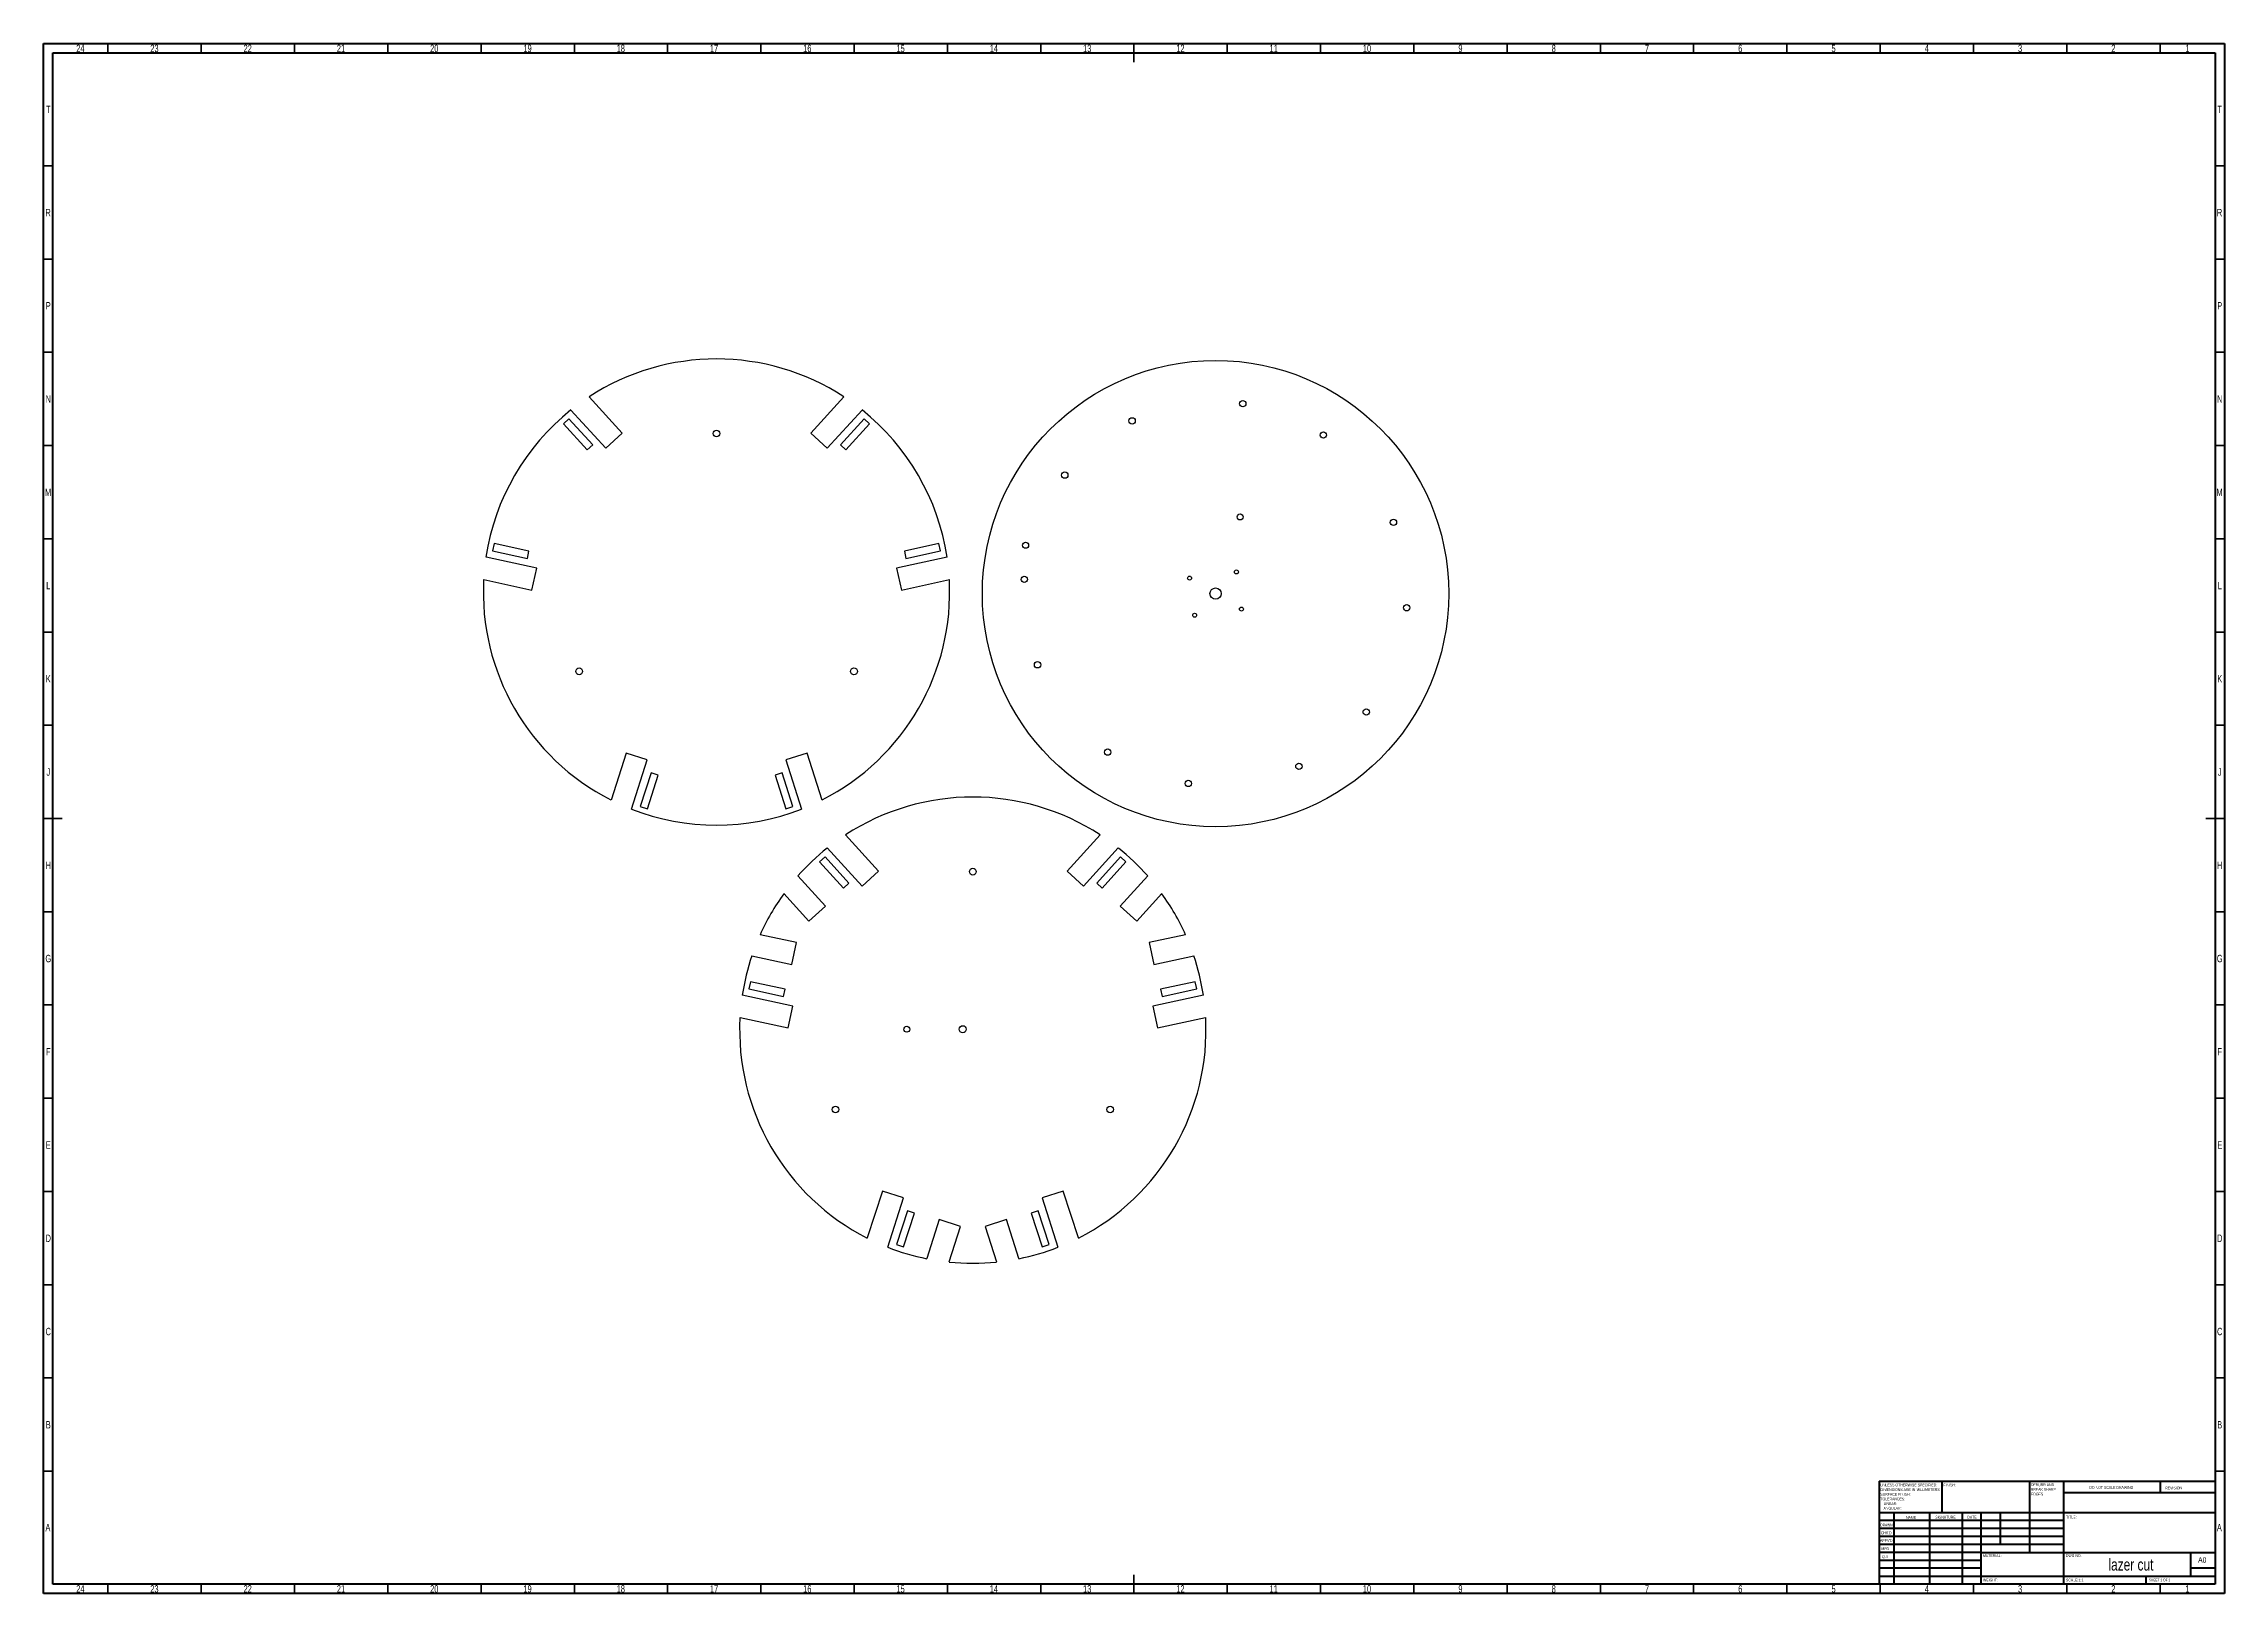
# Model space of a CAD drawing. Header units: millimetres. Extents: x 15 to 1184, y 5 to 836.
import ezdxf

# ---------------------------------------------------------------- set-up
doc = ezdxf.new("R2010")
doc.units = ezdxf.units.MM
doc.styles.add('SLDTEXTSTYLE0', font='TXT', dxfattribs={"width": 0.75})
doc.styles.add('SLDTEXTSTYLE1', font='TXT', dxfattribs={"width": 0.686449})
doc.styles.add('SLDTEXTSTYLE2', font='TXT', dxfattribs={"width": 0.6875})

# ---------------------------------------------------------------- blocks, each defined once
blk = doc.blocks.new('SW_NOTE_0')
at = {"color": 0, "linetype": 'Continuous', "lineweight": 0, "char_height": 1.5, "attachment_point": 1, "style": 'SLDTEXTSTYLE0'}
for s, insert in [('UNLESS OTHERWISE SPECIFIED:', (0, 1.9)), ('TOLERANCES:', (0, -5.6)), ('DIMENSIONS ARE IN MILLIMETERS', (0, -0.6)), ('SURFACE FINISH:', (0, -3.1)), ('ANGULAR:', (1.7, -10.6)), ('LINEAR:', (1.7, -8.1))]:
    blk.add_mtext(s, dxfattribs=dict(at, insert=insert))
blk = doc.blocks.new('SW_NOTE_0_1')
at = {"color": 0, "linetype": 'Continuous', "lineweight": 0, "char_height": 1.5, "attachment_point": 1, "style": 'SLDTEXTSTYLE0'}
for s, insert in [('DEBURR AND', (0, 1.9)), ('BREAK SHARP', (0, -0.6)), ('EDGES', (0, -3.1))]:
    blk.add_mtext(s, dxfattribs=dict(at, insert=insert))

msp = doc.modelspace()

# ---------------------------------------------------------------- linework, layer by layer
at = {"color": 7, "linetype": 'Continuous', "lineweight": 70}
for p, q in [((15, 5), (15, 836)), ((15, 836), (1184, 836)), ((20, 10), (20, 831)), ((20, 831), (1179, 831)), ((1179, 831), (1179, 10)), ((1184, 836), (1184, 5)), ((1184, 5), (15, 5)), ((1179, 10), (20, 10))]:
    msp.add_line(p, q, dxfattribs=at)
at = {"color": 7, "linetype": 'Continuous', "lineweight": 35}
for p, q in [((49.5, 831), (49.5, 836)), ((99.5, 831), (99.5, 836)), ((149.5, 831), (149.5, 836)), ((199.5, 831), (199.5, 836)), ((249.5, 831), (249.5, 836)), ((299.5, 831), (299.5, 836)), ((349.5, 831), (349.5, 836)), ((399.5, 831), (399.5, 836)), ((449.5, 831), (449.5, 836)), ((499.5, 831), (499.5, 836)), ((549.5, 831), (549.5, 836)), ((599.5, 836), (599.5, 826)), ((599.5, 831), (599.5, 836)), ((649.5, 831), (649.5, 836)), ((699.5, 831), (699.5, 836)), ((749.5, 831), (749.5, 836)), ((799.5, 831), (799.5, 836)), ((849.5, 831), (849.5, 836)), ((899.5, 831), (899.5, 836)), ((949.5, 831), (949.5, 836)), ((999.5, 831), (999.5, 836)), ((1049.5, 831), (1049.5, 836)), ((1099.5, 831), (1099.5, 836)), ((1149.5, 831), (1149.5, 836)), ((20, 770.5), (15, 770.5)), ((1179, 770.5), (1184, 770.5)), ((20, 720.5), (15, 720.5)), ((1179, 720.5), (1184, 720.5)), ((20, 670.5), (15, 670.5)), ((1179, 670.5), (1184, 670.5)), ((20, 620.5), (15, 620.5)), ((1179, 620.5), (1184, 620.5)), ((20, 570.5), (15, 570.5)), ((1179, 570.5), (1184, 570.5)), ((20, 520.5), (15, 520.5)), ((1179, 520.5), (1184, 520.5)), ((20, 470.5), (15, 470.5)), ((1179, 470.5), (1184, 470.5)), ((15, 420.5), (25, 420.5)), ((20, 420.5), (15, 420.5)), ((1184, 420.5), (1174, 420.5)), ((1179, 420.5), (1184, 420.5)), ((20, 370.5), (15, 370.5)), ((1179, 370.5), (1184, 370.5)), ((20, 320.5), (15, 320.5)), ((1179, 320.5), (1184, 320.5)), ((20, 270.5), (15, 270.5)), ((1179, 270.5), (1184, 270.5)), ((20, 220.5), (15, 220.5)), ((1179, 220.5), (1184, 220.5)), ((20, 170.5), (15, 170.5)), ((1179, 170.5), (1184, 170.5)), ((20, 120.5), (15, 120.5)), ((1179, 120.5), (1184, 120.5)), ((20, 70.5), (15, 70.5)), ((1179, 70.5), (1184, 70.5)), ((599.5, 5), (599.5, 15)), ((49.5, 10), (49.5, 5)), ((99.5, 10), (99.5, 5)), ((149.5, 10), (149.5, 5)), ((199.5, 10), (199.5, 5)), ((249.5, 10), (249.5, 5)), ((299.5, 10), (299.5, 5)), ((349.5, 10), (349.5, 5)), ((399.5, 10), (399.5, 5)), ((449.5, 10), (449.5, 5)), ((499.5, 10), (499.5, 5)), ((549.5, 10), (549.5, 5)), ((599.5, 10), (599.5, 5)), ((649.5, 10), (649.5, 5)), ((699.5, 10), (699.5, 5)), ((749.5, 10), (749.5, 5)), ((799.5, 10), (799.5, 5)), ((849.5, 10), (849.5, 5)), ((899.5, 10), (899.5, 5)), ((949.5, 10), (949.5, 5)), ((999.5, 10), (999.5, 5)), ((1049.5, 10), (1049.5, 5)), ((1099.5, 10), (1099.5, 5)), ((1149.5, 10), (1149.5, 5))]:
    msp.add_line(p, q, dxfattribs=at)
at = {"color": 7, "linetype": 'Continuous', "lineweight": 25}
for p, q in [((325.2, 627.1), (307.5, 646.6)), ((444, 646.6), (426.2, 627.1)), ((296.6, 634.8), (293.6, 632.1)), ((293.6, 632.1), (306.4, 618.1)), ((309.4, 620.8), (296.6, 634.8)), ((297.7, 639.5), (316.4, 619)), ((435.1, 619), (453.8, 639.5)), ((454.9, 634.8), (442.1, 620.8)), ((445.1, 618.1), (457.8, 632.1)), ((457.8, 632.1), (454.9, 634.8)), ((306.4, 618.1), (309.4, 620.8)), ((316.4, 619), (325.2, 627.1)), ((426.2, 627.1), (435.1, 619)), ((442.1, 620.8), (445.1, 618.1)), ((256.5, 567.9), (255.7, 564)), ((255.7, 564), (274.3, 559.9)), ((275.1, 563.8), (256.5, 567.9)), ((274.3, 559.9), (275.1, 563.8)), ((494.9, 567.9), (476.4, 563.8)), ((476.4, 563.8), (477.2, 559.9)), ((477.2, 559.9), (495.8, 564)), ((495.8, 564), (494.9, 567.9)), ((279.3, 554.7), (252.2, 560.7)), ((276.7, 543), (279.3, 554.7)), ((499.3, 560.7), (472.2, 554.7)), ((472.2, 554.7), (474.8, 543)), ((250.9, 548.6), (276.7, 543)), ((474.8, 543), (500.6, 548.6)), ((327.2, 455.6), (319.2, 430.4)), ((338.6, 451.9), (327.2, 455.6)), ((330.2, 425.5), (338.6, 451.9)), ((340.6, 445), (334.8, 426.9)), ((344.4, 443.8), (340.6, 445)), ((410.9, 445), (407.1, 443.8)), ((416.6, 426.9), (410.9, 445)), ((424.3, 455.6), (412.8, 451.9)), ((412.8, 451.9), (421.3, 425.5)), ((432.3, 430.4), (424.3, 455.6)), ((338.7, 425.7), (344.4, 443.8)), ((407.1, 443.8), (412.8, 425.7)), ((334.8, 426.9), (338.7, 425.7)), ((412.8, 425.7), (416.6, 426.9)), ((462.6, 392.3), (444.8, 411.8)), ((581.4, 411.8), (563.6, 392.3)), ((433.9, 400), (431, 397.3)), ((446.7, 385.9), (433.9, 400)), ((435.1, 404.7), (453.7, 384.2)), ((572.5, 384.2), (591.1, 404.7)), ((592.2, 400), (579.5, 385.9)), ((595.2, 397.3), (592.2, 400)), ((434.1, 373.5), (419.3, 389.7)), ((431, 397.3), (443.8, 383.2)), ((443.8, 383.2), (446.7, 385.9)), ((453.7, 384.2), (462.6, 392.3)), ((563.6, 392.3), (572.5, 384.2)), ((579.5, 385.9), (582.4, 383.2)), ((582.4, 383.2), (595.2, 397.3)), ((606.9, 389.7), (592.1, 373.5)), ((411.8, 380.2), (425.2, 365.4)), ((601, 365.4), (614.4, 380.2)), ((425.2, 365.4), (434.1, 373.5)), ((592.1, 373.5), (601, 365.4)), ((418.6, 354), (399.1, 358.2)), ((416, 342.2), (418.6, 354)), ((627.1, 358.2), (607.6, 354)), ((607.6, 354), (610.2, 342.2)), ((394.6, 346.9), (416, 342.2)), ((610.2, 342.2), (631.6, 346.9)), ((393.9, 333), (393, 329.1)), ((393, 329.1), (411.6, 325.1)), ((412.5, 329), (393.9, 333)), ((411.6, 325.1), (412.5, 329)), ((632.3, 333), (613.7, 329)), ((613.7, 329), (614.6, 325.1)), ((614.6, 325.1), (633.1, 329.1)), ((633.1, 329.1), (632.3, 333)), ((416.6, 319.9), (389.5, 325.8)), ((414.1, 308.2), (416.6, 319.9)), ((636.7, 325.8), (609.6, 319.9)), ((609.6, 319.9), (612.1, 308.2)), ((388.3, 313.8), (414.1, 308.2)), ((612.1, 308.2), (637.9, 313.8)), ((464.6, 220.7), (456.5, 195.6)), ((476, 217.1), (464.6, 220.7)), ((467.6, 190.6), (476, 217.1)), ((561.6, 220.7), (550.2, 217.1)), ((550.2, 217.1), (558.6, 190.6)), ((569.7, 195.6), (561.6, 220.7)), ((478, 210.1), (472.2, 192)), ((476, 190.8), (481.8, 208.9)), ((481.8, 208.9), (478, 210.1)), ((495, 205.4), (488.4, 184.5)), ((506.5, 201.7), (495, 205.4)), ((500.4, 182.7), (506.5, 201.7)), ((531.2, 205.4), (519.7, 201.7)), ((519.7, 201.7), (525.8, 182.7)), ((537.8, 184.5), (531.2, 205.4)), ((548.2, 210.1), (544.4, 208.9)), ((544.4, 208.9), (550.2, 190.8)), ((554, 192), (548.2, 210.1)), ((472.2, 192), (476, 190.8)), ((550.2, 190.8), (554, 192))]:
    msp.add_line(p, q, dxfattribs=at)
at = {"color": 7, "linetype": 'Continuous', "lineweight": 50}
for p, q in [((999, 65.2), (1179, 65.2)), ((999, 65.2), (999, 10)), ((1032.8, 48.2), (1032.8, 65.2)), ((1079.6, 65.2), (1079.6, 27)), ((1097.8, 65.2), (1097.8, 10)), ((1179, 58.9), (1097.8, 58.9)), ((1149.8, 58.9), (1149.8, 65.2)), ((1179, 48.2), (999, 48.2)), ((1006.8, 48.2), (1006.8, 10)), ((1026, 48.2), (1026, 10)), ((1043.4, 48.2), (1043.4, 10)), ((1053.6, 10), (1053.6, 48.2)), ((1064, 31.2), (1064, 48.2)), ((1097.8, 44), (999, 44)), ((1097.8, 39.8), (999, 39.8)), ((1097.8, 35.5), (999, 35.5)), ((1097.8, 31.2), (999, 31.2)), ((1053.6, 27), (999, 27)), ((1053.6, 27), (1179, 27)), ((1166, 14.2), (1166, 27)), ((1053.6, 22.7), (999, 22.7)), ((1053.6, 18.5), (999, 18.5)), ((999, 14.2), (1179, 14.2)), ((1142, 10), (1142, 14.2)), ((1179, 18.5), (1166, 18.5))]:
    msp.add_line(p, q, dxfattribs=at)
at = {"color": 7, "linetype": 'Continuous', "lineweight": 25}
for centre, radius in [((643.2, 541.1), 125), ((657.8, 642.9), 1.7), ((598.5, 633.7), 1.7), ((375.7, 626.9), 1.8), ((701, 626.1), 1.7), ((562.4, 604.6), 1.7), ((656.4, 582.2), 1.6), ((738.6, 579.3), 1.7), ((541.4, 567), 1.6), ((540.7, 548.7), 1.7), ((629.3, 549.4), 1.05), ((654.4, 552.7), 1.05), ((643.2, 541.1), 3), ((632, 529.5), 1.05), ((657.1, 532.8), 1.05), ((745.7, 533.5), 1.7), ((547.8, 502.9), 1.7), ((302.1, 499.4), 1.8), ((449.4, 499.4), 1.8), ((724, 477.6), 1.7), ((585.4, 456.1), 1.7), ((687.9, 448.5), 1.7), ((628.6, 439.3), 1.7), ((513.1, 392), 1.8), ((477.7, 307.5), 1.6), ((507.7, 307.5), 1.89), ((439.5, 264.5), 1.8), ((586.7, 264.5), 1.8)]:
    msp.add_circle(centre, radius, dxfattribs=at)
for centre, start, end in [((375.7, 541.9), 56.9049, 123.0951), ((375.7, 541.9), 128.6326, 171.3674), ((375.7, 541.9), 8.6326, 51.3674), ((375.7, 541.9), 176.9049, 243.0951), ((375.7, 541.9), 296.9049, 3.0951), ((375.7, 541.9), 248.6326, 291.3674), ((513.1, 307), 56.9049, 123.0951), ((513.1, 307), 128.6326, 138.5933), ((513.1, 307), 41.4067, 51.3674), ((513.1, 307), 144.1656, 155.8344), ((513.1, 307), 24.1656, 35.8344), ((513.1, 307), 161.4067, 171.3674), ((513.1, 307), 8.6326, 18.5933), ((513.1, 307), 176.9049, 243.0951), ((513.1, 307), 296.9049, 3.0951), ((513.1, 307), 248.6326, 258.5933), ((513.1, 307), 281.4067, 291.3674), ((513.1, 307), 264.1656, 275.8344)]:
    msp.add_arc(centre, 125, start, end, dxfattribs=at)

# ---------------------------------------------------------------- block references
at = {"color": 7, "linetype": 'Continuous', "lineweight": 0}
for name, p in [('SW_NOTE_0', (999.6, 62)), ('SW_NOTE_0_1', (1080.3, 62.1))]:
    msp.add_blockref(name, p, dxfattribs=at)

# ---------------------------------------------------------------- texts
for s, insert, char_height, attachment_point, style in [('24', (34.7, 835.4), 3.97, 2, 'SLDTEXTSTYLE0'), ('23', (74.4, 835.4), 3.97, 2, 'SLDTEXTSTYLE0'), ('22', (124.4, 835.4), 3.97, 2, 'SLDTEXTSTYLE0'), ('21', (174.4, 835.4), 3.97, 2, 'SLDTEXTSTYLE0'), ('20', (224.4, 835.4), 3.97, 2, 'SLDTEXTSTYLE0'), ('19', (274.4, 835.4), 3.97, 2, 'SLDTEXTSTYLE0'), ('18', (324.4, 835.4), 3.97, 2, 'SLDTEXTSTYLE0'), ('17', (374.4, 835.4), 3.97, 2, 'SLDTEXTSTYLE0'), ('16', (424.4, 835.4), 3.97, 2, 'SLDTEXTSTYLE0'), ('15', (474.4, 835.4), 3.97, 2, 'SLDTEXTSTYLE0'), ('14', (524.4, 835.4), 3.97, 2, 'SLDTEXTSTYLE0'), ('13', (574.4, 835.4), 3.97, 2, 'SLDTEXTSTYLE0'), ('12', (624.4, 835.4), 3.97, 2, 'SLDTEXTSTYLE0'), ('11', (674.4, 835.4), 3.97, 2, 'SLDTEXTSTYLE0'), ('10', (724.4, 835.4), 3.97, 2, 'SLDTEXTSTYLE0'), ('9', (774.5, 835.4), 3.97, 2, 'SLDTEXTSTYLE0'), ('8', (824.5, 835.4), 3.97, 2, 'SLDTEXTSTYLE0'), ('7', (874.5, 835.4), 3.97, 2, 'SLDTEXTSTYLE0'), ('6', (924.5, 835.4), 3.97, 2, 'SLDTEXTSTYLE0'), ('5', (974.5, 835.4), 3.97, 2, 'SLDTEXTSTYLE0'), ('4', (1024.5, 835.4), 3.97, 2, 'SLDTEXTSTYLE0'), ('3', (1074.5, 835.4), 3.97, 2, 'SLDTEXTSTYLE0'), ('2', (1124.5, 835.4), 3.97, 2, 'SLDTEXTSTYLE0'), ('1', (1164.2, 835.4), 3.97, 2, 'SLDTEXTSTYLE0'), ('T', (17.5, 802.7), 3.97, 2, 'SLDTEXTSTYLE0'), ('T', (1181.5, 802.7), 3.97, 2, 'SLDTEXTSTYLE0'), ('R', (17.4, 747.4), 3.97, 2, 'SLDTEXTSTYLE0'), ('R', (1181.4, 747.4), 3.97, 2, 'SLDTEXTSTYLE0'), ('P', (17.5, 697.4), 3.97, 2, 'SLDTEXTSTYLE0'), ('P', (1181.5, 697.4), 3.97, 2, 'SLDTEXTSTYLE0'), ('N', (17.5, 647.4), 3.97, 2, 'SLDTEXTSTYLE0'), ('N', (1181.5, 647.4), 3.97, 2, 'SLDTEXTSTYLE0'), ('M', (17.4, 597.4), 3.97, 2, 'SLDTEXTSTYLE0'), ('M', (1181.4, 597.4), 3.97, 2, 'SLDTEXTSTYLE0'), ('L', (17.5, 547.4), 3.97, 2, 'SLDTEXTSTYLE0'), ('L', (1181.5, 547.4), 3.97, 2, 'SLDTEXTSTYLE0'), ('K', (17.5, 497.4), 3.97, 2, 'SLDTEXTSTYLE0'), ('K', (1181.5, 497.4), 3.97, 2, 'SLDTEXTSTYLE0'), ('J', (17.5, 447.4), 3.97, 2, 'SLDTEXTSTYLE0'), ('J', (1181.5, 447.4), 3.97, 2, 'SLDTEXTSTYLE0'), ('H', (17.5, 397.4), 3.97, 2, 'SLDTEXTSTYLE0'), ('H', (1181.5, 397.4), 3.97, 2, 'SLDTEXTSTYLE0'), ('G', (17.5, 347.4), 3.97, 2, 'SLDTEXTSTYLE0'), ('G', (1181.5, 347.4), 3.97, 2, 'SLDTEXTSTYLE0'), ('F', (17.5, 297.4), 3.97, 2, 'SLDTEXTSTYLE0'), ('F', (1181.5, 297.4), 3.97, 2, 'SLDTEXTSTYLE0'), ('E', (17.5, 247.4), 3.97, 2, 'SLDTEXTSTYLE0'), ('E', (1181.5, 247.4), 3.97, 2, 'SLDTEXTSTYLE0'), ('D', (17.5, 197.4), 3.97, 2, 'SLDTEXTSTYLE0'), ('D', (1181.5, 197.4), 3.97, 2, 'SLDTEXTSTYLE0'), ('C', (17.5, 147.4), 3.97, 2, 'SLDTEXTSTYLE0'), ('C', (1181.5, 147.4), 3.97, 2, 'SLDTEXTSTYLE0'), ('B', (17.5, 97.4), 3.97, 2, 'SLDTEXTSTYLE0'), ('B', (1181.5, 97.4), 3.97, 2, 'SLDTEXTSTYLE0'), ('FINISH:', (1033.4, 63.9), 1.5, 1, 'SLDTEXTSTYLE0'), ('DO NOT SCALE DRAWING', (1111.6, 62.5), 1.5, 1, 'SLDTEXTSTYLE0'), ('REVISION', (1152.3, 62.3), 1.5, 1, 'SLDTEXTSTYLE0'), ('A', (17.3, 42.3), 3.97, 2, 'SLDTEXTSTYLE0'), ('DRAWN', (999.6, 42.4), 1.5, 1, 'SLDTEXTSTYLE1'), ("CHK'D", (999.9, 38.2), 1.5, 1, 'SLDTEXTSTYLE0'), ('NAME', (1013.3, 46.5), 1.5, 1, 'SLDTEXTSTYLE0'), ('SIGNATURE', (1029, 46.6), 1.5, 1, 'SLDTEXTSTYLE0'), ('DATE', (1046.2, 46.6), 1.5, 1, 'SLDTEXTSTYLE0'), ('TITLE:', (1099.1, 46.6), 1.5, 1, 'SLDTEXTSTYLE0'), ('A', (1181.3, 42.3), 3.97, 2, 'SLDTEXTSTYLE0'), ("APPV'D", (999.4, 34.1), 1.5, 1, 'SLDTEXTSTYLE0'), ('MFG', (1000.1, 29.7), 1.5, 1, 'SLDTEXTSTYLE0'), ('Q.A', (1000.5, 25.5), 1.5, 1, 'SLDTEXTSTYLE0'), ('MATERIAL:', (1054.6, 26), 1.5, 1, 'SLDTEXTSTYLE0'), ('DWG NO.', (1099, 26), 1.5, 1, 'SLDTEXTSTYLE0'), ('lazer cut', (1133.9, 23.6), 6.35, 2, 'SLDTEXTSTYLE0'), ('A0', (1169.9, 24.4), 2.91, 1, 'SLDTEXTSTYLE0'), ('WEIGHT:', (1054.6, 12.9), 1.5, 1, 'SLDTEXTSTYLE0'), ('SCALE:1:1', (1099.1, 12.9), 1.5, 1, 'SLDTEXTSTYLE0'), ('SHEET 1 OF 1', (1143.5, 12.9), 1.5, 1, 'SLDTEXTSTYLE2'), ('24', (34.7, 9.4), 3.97, 2, 'SLDTEXTSTYLE0'), ('23', (74.4, 9.4), 3.97, 2, 'SLDTEXTSTYLE0'), ('22', (124.4, 9.4), 3.97, 2, 'SLDTEXTSTYLE0'), ('21', (174.4, 9.4), 3.97, 2, 'SLDTEXTSTYLE0'), ('20', (224.4, 9.4), 3.97, 2, 'SLDTEXTSTYLE0'), ('19', (274.4, 9.4), 3.97, 2, 'SLDTEXTSTYLE0'), ('18', (324.4, 9.4), 3.97, 2, 'SLDTEXTSTYLE0'), ('17', (374.4, 9.4), 3.97, 2, 'SLDTEXTSTYLE0'), ('16', (424.4, 9.4), 3.97, 2, 'SLDTEXTSTYLE0'), ('15', (474.4, 9.4), 3.97, 2, 'SLDTEXTSTYLE0'), ('14', (524.4, 9.4), 3.97, 2, 'SLDTEXTSTYLE0'), ('13', (574.4, 9.4), 3.97, 2, 'SLDTEXTSTYLE0'), ('12', (624.4, 9.4), 3.97, 2, 'SLDTEXTSTYLE0'), ('11', (674.4, 9.4), 3.97, 2, 'SLDTEXTSTYLE0'), ('10', (724.4, 9.4), 3.97, 2, 'SLDTEXTSTYLE0'), ('9', (774.5, 9.4), 3.97, 2, 'SLDTEXTSTYLE0'), ('8', (824.5, 9.4), 3.97, 2, 'SLDTEXTSTYLE0'), ('7', (874.5, 9.4), 3.97, 2, 'SLDTEXTSTYLE0'), ('6', (924.5, 9.4), 3.97, 2, 'SLDTEXTSTYLE0'), ('5', (974.5, 9.4), 3.97, 2, 'SLDTEXTSTYLE0'), ('4', (1024.5, 9.4), 3.97, 2, 'SLDTEXTSTYLE0'), ('3', (1074.5, 9.4), 3.97, 2, 'SLDTEXTSTYLE0'), ('2', (1124.5, 9.4), 3.97, 2, 'SLDTEXTSTYLE0'), ('1', (1164.2, 9.4), 3.97, 2, 'SLDTEXTSTYLE0')]:
    msp.add_mtext(s, dxfattribs=dict(at, insert=insert, char_height=char_height, attachment_point=attachment_point, style=style))

doc.saveas('drawing.dxf')
